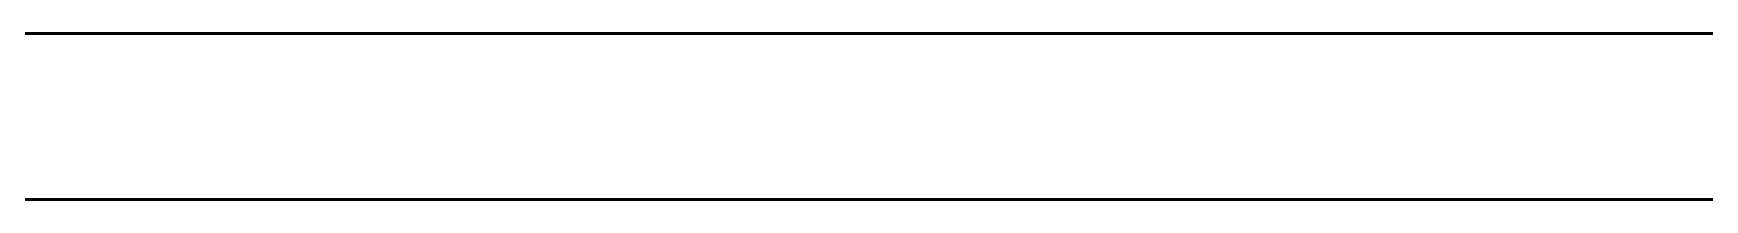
# Model space of a CAD drawing. Header units: millimetres. Extents: x 44692 to 659456, y -26273 to 96111.
# Drawn here: x 246595 to 249103, y 36254 to 36504 of the extents above; entities that cross this region are included whole.
import ezdxf

# ---------------------------------------------------------------- set-up
doc = ezdxf.new("R2010")
doc.units = ezdxf.units.MM
doc.header["$LTSCALE"] = 100
doc.layers.add('Paredes', color=7, linetype='Continuous', lineweight=50)

msp = doc.modelspace()

# ---------------------------------------------------------------- linework, layer by layer
at = {"layer": 'Paredes'}
for p, q in [((246357.4965816539, 36504.17299816339), (280365.567759114, 36504.17299816338)), ((246357.4965816539, 36254.17299816338), (280115.5677591141, 36254.17299816338))]:
    msp.add_line(p, q, dxfattribs=at)

doc.saveas('drawing.dxf')
